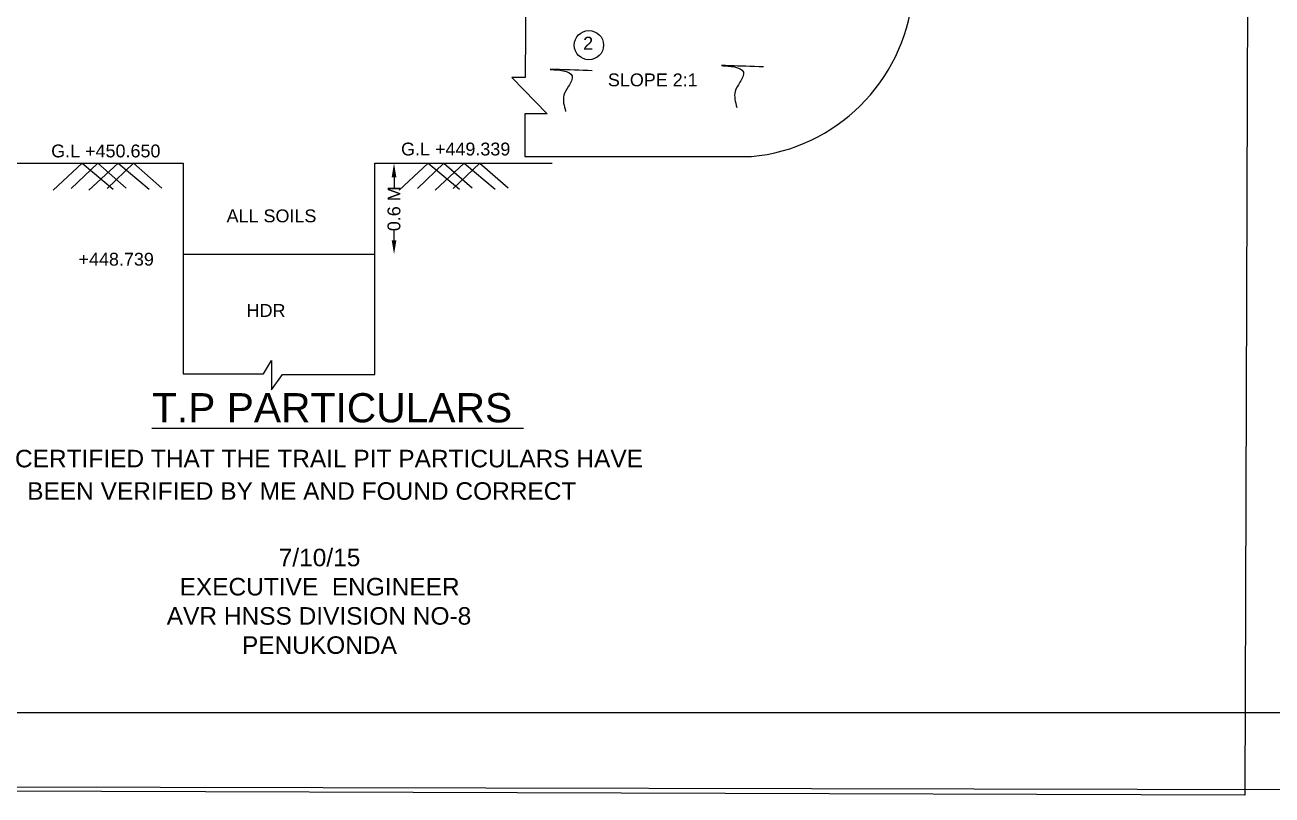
# Model space of a CAD drawing. Header units: millimetres. Extents: x -53233927 to -53208033, y 22136819 to 22151736.
# Drawn here: x -53218057 to -53212717, y 22136819 to 22140117 of the extents above; entities that cross this region are included whole.
import ezdxf

# ---------------------------------------------------------------- set-up
doc = ezdxf.new("R2010")
doc.units = ezdxf.units.MM
doc.header["$MEASUREMENT"] = 0
doc.header["$XCLIPFRAME"] = 0
doc.header["$PDMODE"] = 32
doc.header["$PDSIZE"] = 70
for name, color, linetype in [('DIMENSION', 7, 'Continuous'), ('DRAWING', 2, 'Continuous'), ('REF', 22, 'Continuous'), ('TEXT', 1, 'Continuous')]:
    doc.layers.add(name, color=color, linetype=linetype)
doc.styles.get("Standard").update_dxf_attribs({"font": 'arial.ttf', "height": 55})
doc.dimstyles.get("Standard").update_dxf_attribs({"dimtxt": 60, "dimasz": 60, "dimexe": 0.18, "dimexo": 0.0625, "dimgap": 0.09, "dimtad": 0, "dimdec": 0, "dimzin": 0, "dimdsep": 46, "dimtxsty": 'Standard', "dimcen": 0.09, "dimse1": 1, "dimse2": 1, "dimadec": 0, "dimazin": 0, "dimtfac": 1, "dimtdec": 0, "dimtofl": 0, "dimtmove": 0, "dimatfit": 3, "dimfxl": 1, "dimtolj": 1, "dimtzin": 0, "dimarcsym": 0})
picture_1 = doc.add_image_def('image1.jpg', size_in_pixel=(7168, 4116))

# ---------------------------------------------------------------- blocks, each defined once
blk = doc.blocks.new('*D187')
at = {"layer": 'Defpoints', "color": 0, "transparency": 16777216}
for p in [(-53216559.2, 22139525), (-53216476.5, 22139525), (-53216559.2, 22139135)]:
    blk.add_point(p, dxfattribs=at)
at = {"layer": 'DIMENSION', "color": 0, "lineweight": -2, "transparency": 16777216}
for p, q in [((-53216476.5, 22139465), (-53216476.5, 22139421.7)), ((-53216476.5, 22139195), (-53216476.5, 22139238.4))]:
    blk.add_line(p, q, dxfattribs=at)
at = {"layer": 'DIMENSION', "color": 0, "transparency": 16777216}
for points in [[(-53216486.5, 22139465), (-53216466.5, 22139465), (-53216476.5, 22139525)], [(-53216486.5, 22139195), (-53216466.5, 22139195), (-53216476.5, 22139135)]]:
    blk.add_solid(points, dxfattribs=at)
at = {"layer": 'DIMENSION', "color": 0, "transparency": 16777216, "insert": (-53216476.5, 22139330), "char_height": 55, "attachment_point": 5, "rotation": 90}
blk.add_mtext('\\A1;0.6 M', dxfattribs=at)

msp = doc.modelspace()

# ---------------------------------------------------------------- linework, layer by layer
at = {"layer": 'DIMENSION', "color": 0}
msp.add_lwpolyline([(-53208607, 22137171), (-53233735, 22137171), (-53233735, 22151151.5), (-53208607, 22151151.5)], close=True, dxfattribs=at)
at = {"layer": 'DIMENSION'}
msp.add_lwpolyline([(-53217378.7, 22139135), (-53216559.2, 22139135)], dxfattribs=at)
at = {"layer": 'DIMENSION', "color": 0}
msp.add_circle((-53215642, 22140030.5), 62.6, dxfattribs=at)
for points in [[(-53215627.5, 22139921), (-53215800.5, 22139926), (-53215714, 22139899), (-53215729, 22139855), (-53215749.5, 22139816), (-53215742, 22139747)], [(-53214894, 22139937.5), (-53215067, 22139942.5), (-53214980.5, 22139915.5), (-53214995.5, 22139871.5), (-53215016, 22139832.5), (-53215008.5, 22139763.5)]]:
    msp.add_spline(points, degree=3, dxfattribs=at)
at = {"layer": 'DRAWING', "color": 0}
msp.add_lwpolyline([(-53215897.2, 22142226), (-53215915.2, 22139892), (-53215972.7, 22139892), (-53215820.7, 22139736), (-53215916.4, 22139736), (-53215916.4, 22139553.5), (-53214946.2, 22139553.5, 0.81705), (-53214787.2, 22141046), (-53215906.2, 22141054.7)], format="xyb", dxfattribs=at)
for points in [[(-53218130.2, 22139525), (-53217378.7, 22139525), (-53217378.7, 22138622.5), (-53217035.7, 22138622.5), (-53217001.7, 22138680), (-53217001.7, 22138554), (-53216954.2, 22138621), (-53216559.2, 22138621), (-53216559.2, 22139525), (-53215799.2, 22139525)], [(-53217936.2, 22139409.5), (-53217811.7, 22139525), (-53217678.7, 22139414)], [(-53217858.7, 22139416.5), (-53217745.2, 22139525), (-53217623.7, 22139418.5)], [(-53217782.7, 22139409.5), (-53217658.2, 22139525), (-53217525.2, 22139414)], [(-53217705.2, 22139416.5), (-53217591.7, 22139525), (-53217470.2, 22139418.5)], [(-53216454.2, 22139410), (-53216329.7, 22139525.5), (-53216196.7, 22139414.5)], [(-53216376.7, 22139417), (-53216263.2, 22139525.5), (-53216141.7, 22139419)], [(-53216300.7, 22139410), (-53216176.2, 22139525.5), (-53216043.2, 22139414.5)], [(-53216223.2, 22139417), (-53216109.7, 22139525.5), (-53215988.2, 22139419)]]:
    msp.add_lwpolyline(points, dxfattribs=at)

# ---------------------------------------------------------------- texts
at = {"layer": 'TEXT', "color": 0}
for s, height, p in [('2', 55, (-53215666.7, 22140011.6)), ('SLOPE 2:1', 55, (-53215560.8, 22139854.3)), ('G.L +450.650 ', 55, (-53217944.5, 22139550)), ('G.L +449.339', 55, (-53216446.4, 22139558.2)), ('ALL SOILS ', 55, (-53217193.4, 22139272)), ('+448.739', 55, (-53217827.4, 22139086.4)), ('HDR ', 55, (-53217107.6, 22138866.9)), ('%%UT.P PARTICULARS ', 125, (-53217513.2, 22138415.4)), ('CERTIFIED THAT THE TRAIL PIT PARTICULARS HAVE ', 75, (-53218099.6, 22138222.8)), ('BEEN VERIFIED BY ME AND FOUND CORRECT ', 75, (-53218047.3, 22138083.9))]:
    msp.add_text(s, height=height, dxfattribs=at).set_placement(p)
at = {"layer": 'TEXT', "color": 0, "insert": (-53217483.4, 22137874.2), "char_height": 75, "width": 1366.788, "attachment_point": 1}
msp.add_mtext('\\pi513.19;7/10/15\\P\\pi88.536;EXECUTIVE  ENGINEER \\P\\pi33.641;AVR HNSS DIVISION NO-8 \\P\\pi355.51;PENUKONDA', dxfattribs=at)

# ---------------------------------------------------------------- dimensions: what is measured, and where the dimension line sits
at = {"layer": 'DIMENSION'}
dim = msp.add_linear_dim(base=(-53216476.5, 22139525), p1=(-53216559.2, 22139135), p2=(-53216559.2, 22139525), angle=90, text='0.6 M', dimstyle='Standard', dxfattribs=at)
dim.commit()
dim.dimension.update_dxf_attribs({"geometry": '*D187', "text_midpoint": (-53216476.5, 22139330)})

# ---------------------------------------------------------------- pictures from other files: only their frames are drawn
at = {"layer": 'REF', "color": 0}
image = msp.add_image(picture_1, insert=(-53233926.9, 22136883.6), size_in_units=(25865, 14852.1), rotation=-0.11194, dxfattribs=dict(at, brightness=40, fade=30))
image.dxf.flags = 7
image = msp.add_image(picture_1, insert=(-53233926.9, 22136883.6), size_in_units=(25865, 14852.1), rotation=-0.17428, dxfattribs=dict(at, brightness=40, fade=30))
image.set_boundary_path([(-0.5, 1252.77), (3105.754, 1275.713), (5786.453, 1272.963), (5845.33, 2680.065), (5845.33, 4115.5), (-0.5, 4115.5), (-0.5, 1252.77)])

doc.saveas('drawing.dxf')
